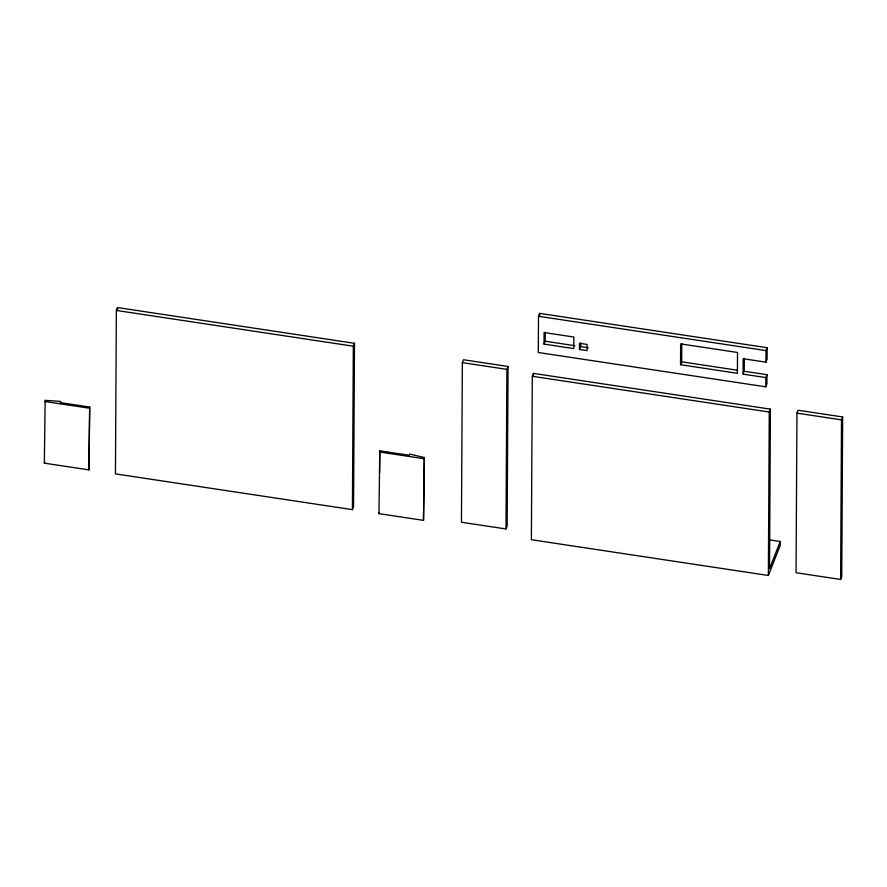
<?xml version="1.0" encoding="UTF-8"?>
<svg xmlns="http://www.w3.org/2000/svg" width="887" height="887" viewBox="0 0 887 887"><rect width="100%" height="100%" fill="white"/><g stroke="black" fill="none" stroke-linecap="round" stroke-linejoin="round"><path stroke-width="1.33" d="M44.35 463.158L45.148 400.314L60.771 401.445L60.316 402.609L89.698 407.044L88.9 469.877L44.35 463.158L44.805 461.994M88.9 469.877L89.698 407.044M116.352 310.439L115.443 473.88L352.416 509.648L353.558 506.743L354.478 343.302L117.494 307.545L116.352 310.439L353.336 346.196L354.478 343.302M117.483 310.306L117.494 307.545M352.416 509.648L353.336 346.196M378.96 513.651L379.769 450.818L409.151 455.253L409.606 454.089L424.319 457.537L423.509 520.37L378.96 513.651L379.414 512.498M379.636 472.749L379.769 450.818M423.509 520.37L424.319 457.537M462.349 362.65L461.451 522.243L506 528.962L507.142 526.069L508.04 366.475L463.491 359.756L462.349 362.65L506.898 369.369L508.04 366.475M506 528.962L506.898 369.369M780.25 541.491L769.528 568.733L770.415 409.14L533.442 373.383L532.3 376.276L531.38 539.717L768.364 575.486L780.227 545.35L780.25 541.491L769.295 539.839M533.42 376.132L533.442 373.383M743.095 374.148L743.184 358.736L765.936 362.162L767.078 359.268L767.144 347.704L539.64 313.377L538.498 316.271L538.298 352.505L765.791 386.832L766.933 383.938L766.989 374.691L744.237 371.254L743.095 374.148L765.847 377.585L766.989 374.691M539.629 316.06L539.64 313.377M544.041 344.112L544.097 332.547L573.867 337.038L573.8 348.602L544.041 344.112L545.183 341.218L545.228 332.215M579.488 349.467L579.521 343.291L587.105 344.444L587.072 350.609L579.488 349.467L580.63 346.562L580.652 342.859M680.54 364.712L680.651 343.89L737.529 352.483L737.407 373.294L680.54 364.712L681.682 361.818L681.781 343.602M744.237 371.254L744.315 358.403M765.791 386.832L765.847 377.585M765.936 362.162L766.002 350.598L767.144 347.704M768.364 575.486L769.273 412.034L770.415 409.14M796.958 413.142L796.06 572.736L840.621 579.455L841.752 576.561L842.65 416.968L798.1 410.249L796.958 413.142L841.508 419.873L842.65 416.968M840.621 579.455L841.508 419.873M538.498 316.271L766.002 350.598M545.183 341.218L574.942 345.708M580.63 346.562L588.214 347.704M681.682 361.818L737.197 370.189M532.3 376.276L769.273 412.034M44.694 401.478L89.243 408.197M379.303 451.971L423.864 458.701"/></g></svg>
